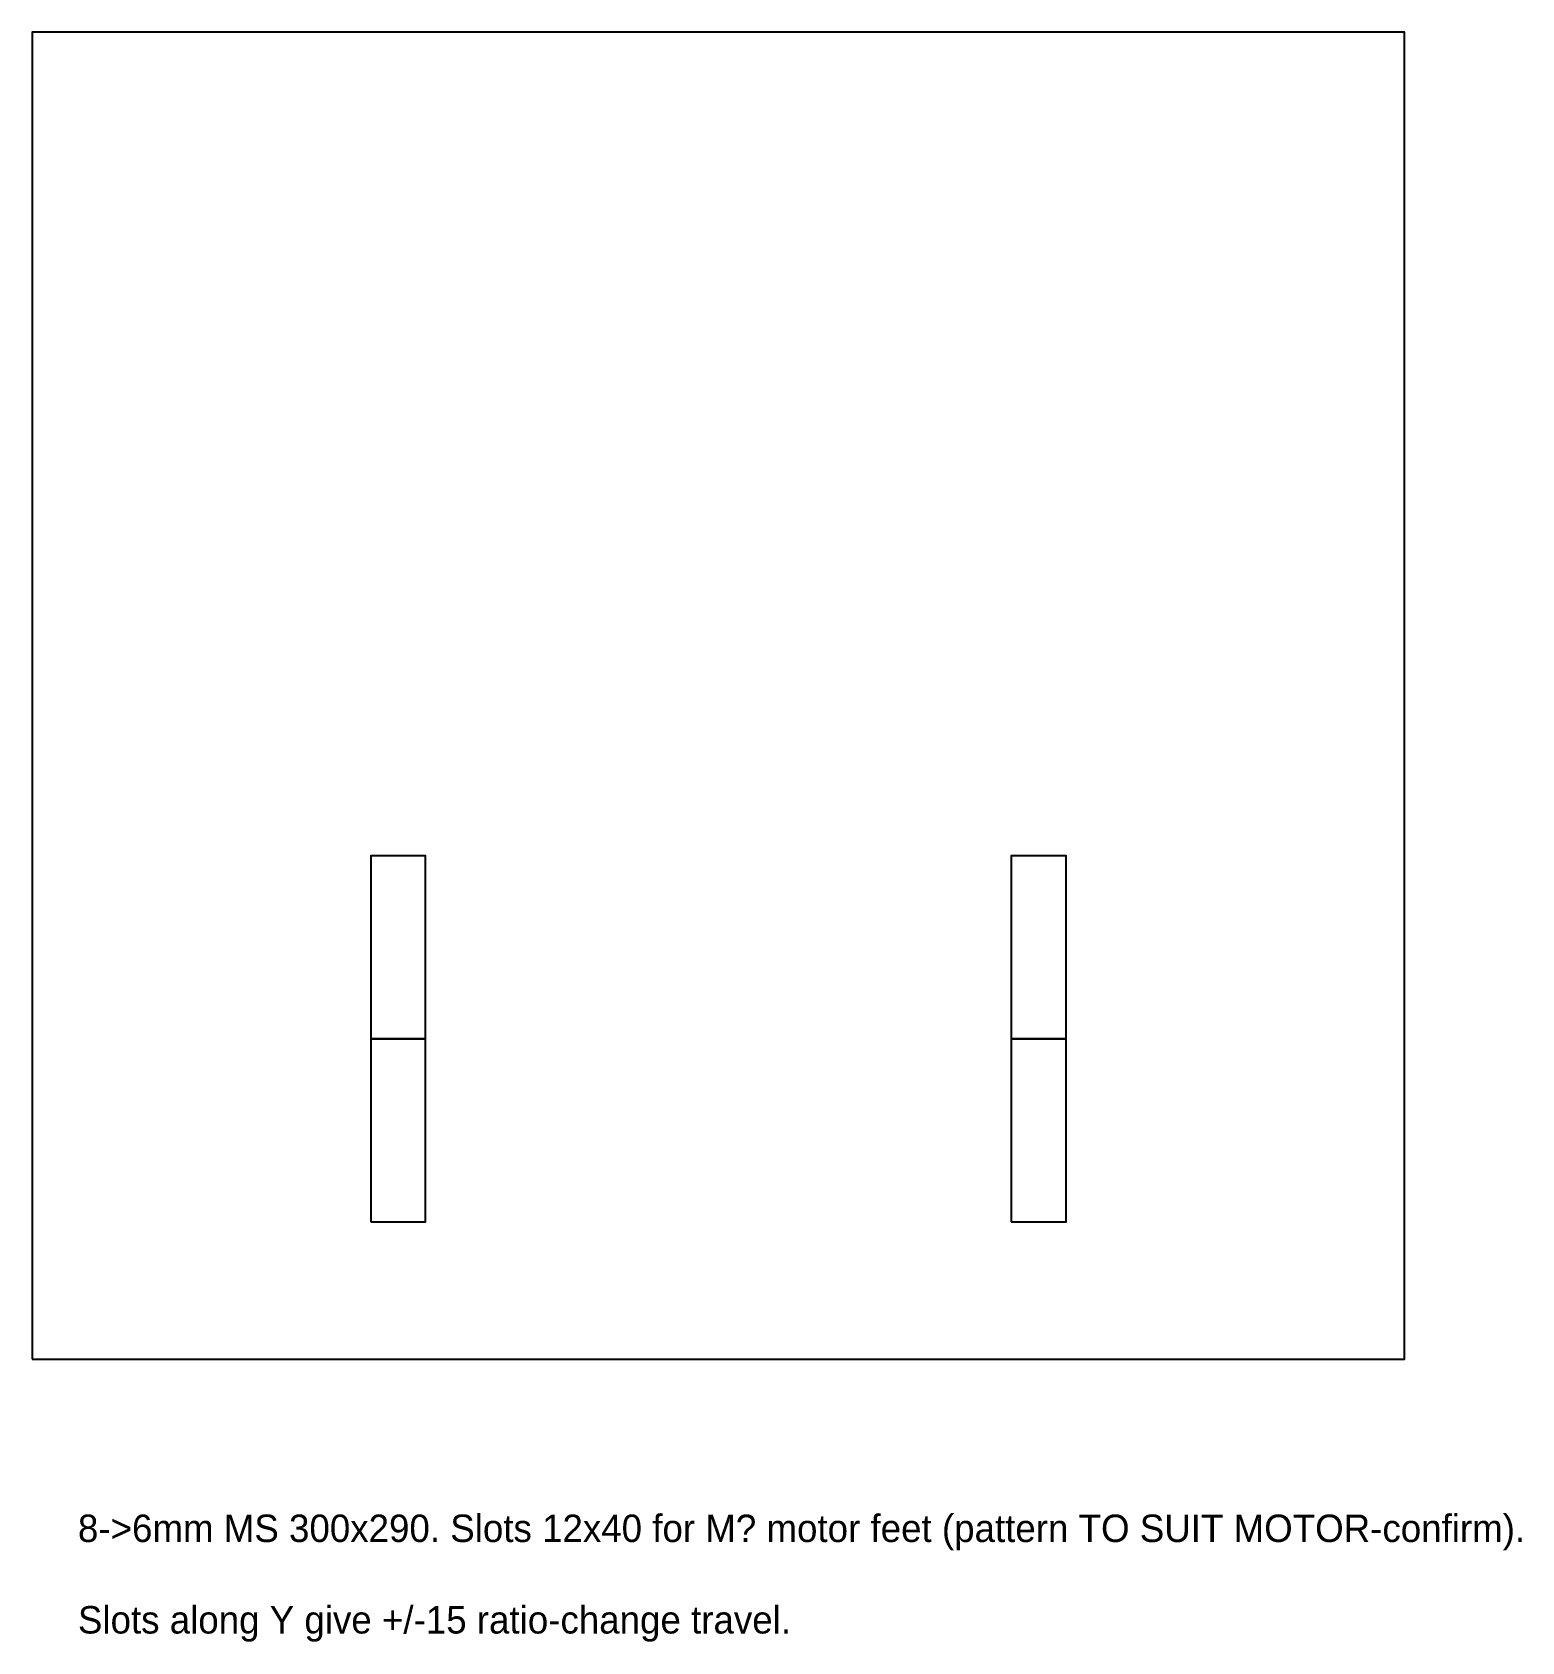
# Model space of a CAD drawing. Header units: metres. Extents: x -50 to 276, y -192 to 160.
import ezdxf

# ---------------------------------------------------------------- set-up
doc = ezdxf.new("R2010")
doc.units = ezdxf.units.M
for name, color, linetype in [('CUT', 7, 'Continuous'), ('NOTE', 4, 'Continuous'), ('PILOT', 1, 'Continuous')]:
    doc.layers.add(name, color=color, linetype=linetype)

msp = doc.modelspace()

# ---------------------------------------------------------------- linework, layer by layer
at = {"layer": 'CUT'}
msp.add_lwpolyline([(-50, -130), (250, -130), (250, 160), (-50, 160)], close=True, dxfattribs=at)
at = {"layer": 'PILOT'}
for points in [[(24, -60), (36, -60), (36, -20), (24, -20)], [(164, -60), (176, -60), (176, -20), (164, -20)], [(24, -100), (36, -100), (36, -60), (24, -60)], [(164, -100), (176, -100), (176, -60), (164, -60)]]:
    msp.add_lwpolyline(points, close=True, dxfattribs=at)

# ---------------------------------------------------------------- texts
at = {"layer": 'NOTE'}
for s, p in [('8->6mm MS 300x290. Slots 12x40 for M? motor feet (pattern TO SUIT MOTOR-confirm).', (-40, -170)), ('Slots along Y give +/-15 ratio-change travel.', (-40, -190))]:
    msp.add_text(s, height=6, dxfattribs=at).set_placement(p)

doc.saveas('drawing.dxf')
